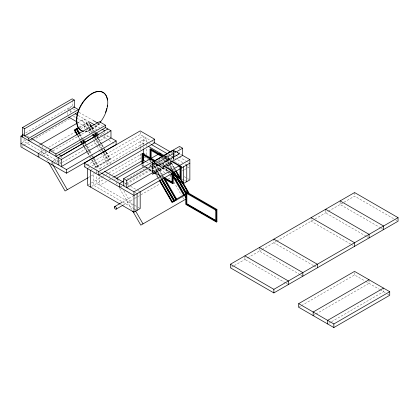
<?xml version="1.0" encoding="UTF-8"?>
<svg xmlns="http://www.w3.org/2000/svg" width="419" height="419" viewBox="0 0 419 419"><rect width="100%" height="100%" fill="white"/><g stroke="black" fill="none" stroke-linecap="round" stroke-linejoin="round"><path stroke-width="0.31" stroke-dasharray="2.1 1.57" d="M22.563 134.682L72.236 106.002L74.304 107.196M70.622 107.463L67.517 109.254L69.208 110.234M21.987 142.711L26.03 140.375M22.081 146.241L23.207 145.592M23.773 145.262L29.419 142.004M29.979 141.68L32.237 140.375M32.802 140.051L69.491 118.87M38.742 145.362L39.873 144.712M77.625 122.914L84.397 119.001L91.881 131.959M79.196 127.077L88.791 121.536L90.09 123.794M79.563 127.748L88.629 122.51L89.603 124.192M39.25 152.678L44.707 149.531M45.273 149.206L46.404 148.551M48.662 147.247L74.624 132.257M80.83 128.675L87.89 124.6L87.89 126.988M39.25 156.266L40.287 155.669M42.45 154.417L46.965 151.814M53.103 150.793L99.387 124.071L99.387 122.877M53.134 160.692L57.461 158.193M53.134 164.279L55.203 163.085L55.203 159.498M56.329 162.431L58.587 161.126M59.152 160.802L60.284 160.152M59.236 164.217L107.872 136.138L107.872 128.968M84.308 166.746L86.565 165.442M87.131 165.112L140.187 134.483L150.348 140.349M87.974 168.213L89.671 167.233M91.929 165.929L143.293 136.275L143.293 146.66M90.514 170.329L146.393 138.066L146.393 144.503M143.293 143.445L99.827 168.538L99.827 169.821M88.163 177.661L94.935 173.754M95.501 173.424L97.821 172.089M87.974 184.941L90.797 183.307M91.363 182.983L102.089 176.792M102.65 176.467L105.473 174.838M106.038 174.508L108.296 173.209M108.861 172.879L141.596 153.983M91.552 186.46L104.064 179.238M109.144 176.305L110.27 175.65M112.528 174.346L141.313 157.727M106.604 181.354L99.827 185.266L99.827 176.902M108.861 180.05L111.684 178.421M112.245 178.096L113.376 177.441M114.471 179.526L115.597 178.871M142.046 164.683L142.046 165.971L142.612 165.641L142.68 164.337M150.054 160.058L150.054 161.346L150.625 161.016M150.798 165.07L152.464 164.107L155.69 169.695M154.658 162.839L152.993 163.803L153.962 165.479M163.347 157.979L164.368 157.387M165.542 156.711L167.076 155.826M126.826 179.238L174.807 151.537M119.488 187.057L121.185 186.078M124.569 184.124L125.7 183.47M126.266 183.145L175.372 154.794M123.631 185.863L179.51 153.6M158.811 165.699L179.248 153.899L177.179 152.705M156.648 164.599L158.811 165.845L179.51 153.899L179.51 151.647M163.782 167.61L152.736 173.99L152.736 165.186M166.542 166.013L172.068 162.829M152.605 172.277L152.605 174.21L163.792 167.752M166.589 166.139L172.183 162.907M152.993 174.136L164.038 167.757M166.804 166.165L172.324 162.975M152.605 174.21L164.609 167.579M166.846 166.285L172.439 163.059M122.578 202.037L132.76 196.155M124.04 204.566L134.227 198.69M134.792 198.36L137.055 197.056M137.621 196.726L140.449 195.097M141.014 194.767L160.257 183.658M168.181 179.086L171.01 177.452M182.328 170.915L184.025 169.936M184.59 169.611L186.853 168.302M187.419 167.977L189.116 166.998A1.461 0.843 60 0 1 187.487 165.809M231.524 267.181L233.755 265.892M234.31 265.573L247.126 258.172M247.687 257.853L261.613 249.808M262.174 249.488L276.131 241.428M276.697 241.103L314.47 219.294M315.025 218.975L327.841 211.574M328.402 211.255L343.444 202.566M343.999 202.246L354.589 196.134L395.227 219.593M298.668 307.232L300.926 305.928M301.491 305.603L354.547 274.969L365.132 281.081M313.155 315.596L315.413 314.292M315.978 313.967L369.034 283.333L369.034 279.751M328.774 323.311L331.031 322.007M331.591 321.682L383.521 291.697L383.521 288.712M395.793 219.923L396.919 220.572M380.74 227.957L340.102 204.498L340.102 200.911M381.306 228.287L383.563 229.591M366.253 236.321L325.615 212.862L325.615 209.275M366.819 236.651L367.945 237.301M350.635 244.036L311.128 221.227L311.128 217.639M351.201 244.361L353.458 245.665M174.639 150.788L176.802 152.039M177.347 152.348L182.616 155.391M174.592 150.913L176.661 152.107M177.179 152.406L179.248 153.6L158.811 165.4L156.743 164.206M174.1 150.777L176.263 152.024M176.802 152.338L179.51 153.899M173.56 150.615L175.111 151.51M152.443 141.559L154.119 142.523M171.23 152.406L172.361 153.055M172.927 153.385L178.714 156.727M179.133 156.968L185.957 160.906M186.471 161.205L188.744 162.514M143.293 139.857L148.934 143.12M149.499 143.445L150.631 144.094M168.689 154.522L170.947 155.826M171.512 156.151L175.461 158.434M177.724 159.739L182.799 162.672M185.062 163.976L186.754 164.95M144.136 143.932L140.187 141.653L140.187 146.797M165.023 155.988L167.281 157.293M167.846 157.617L172.361 160.226M174.618 161.53L179.699 164.463M163.986 156.481L166.212 157.769M166.767 158.089L171.224 160.66M163.426 156.785L164.526 157.455M166.767 158.712L170.669 160.964M164.232 158.021L170.444 161.603M73.362 109.045L75.703 110.396M79.086 112.35L92.636 120.169M98.276 123.432L102.231 125.71M104.467 127.004L105.593 127.654M69.774 110.558L72.597 112.187M78.243 115.445L89.53 121.966M95.176 125.223L99.691 127.832M143.806 153.302L144.843 153.899M156.554 160.66L158.811 161.964M159.377 162.289L163.892 164.897M168.972 167.83L170.664 168.81M174.053 170.763L175.184 171.413M184.213 176.629L187.036 178.258M187.602 178.583L189.294 179.562M365.693 281.406L379.624 289.445M380.18 289.77L385.218 292.677M387.475 293.981L389.733 295.285M159.314 163.038L163.211 165.285M155.418 161.409L156.517 162.08M158.759 163.337L162.661 165.589M157.916 163.62L161.87 165.903M153.951 162.315L155.067 162.96M155.622 163.279L161.195 166.495M161.755 166.82L168.443 170.68M154.155 162.713L156.224 163.908M73.404 116.241L89.813 125.71M92.07 127.015L98.276 130.597M102.231 132.881L103.922 133.86M104.488 134.185L110.977 137.93M143.853 156.916L148.934 159.849M149.499 160.173L151.757 161.477M153.946 162.74L156.271 164.08M156.648 164.3L162.483 167.668M163.049 167.993L169.821 171.905M170.386 172.23L171.512 172.879M182.239 179.075L183.931 180.05M184.496 180.374L186.188 181.354M154.077 162.933L155.768 163.913M156.334 164.238L171.224 172.911M150.054 161.346L151.165 161.991M151.725 162.31L153.951 163.593M156.177 164.882L160.074 167.129M162.3 168.417L167.867 171.633M168.428 171.952L170.653 173.236M77.306 122.076L88.399 128.481M88.964 128.806L93.479 131.414M99.549 134.918L101.948 136.301M102.514 136.631L106.745 139.071M108.961 140.349L115.047 143.864M141.313 159.031L140.187 158.382L140.187 152.589M146.393 161.964L148.651 163.269M153.731 166.202L159.377 169.459M159.943 169.784L165.023 172.717M170.104 175.65L171.23 176.305M85.895 130.618L90.336 133.184M96.443 136.709L98.664 137.992M144.267 165.971L143.151 165.327L143.151 164.033M144.827 166.296L147.053 167.584M147.614 167.904L153.186 171.12M155.418 172.408L160.43 175.304M145.503 167.233L146.629 167.883M148.886 169.187L152.841 171.471M155.098 172.775L159.613 175.378M162.431 177.007L163.562 177.661M142.612 165.641L146.509 167.893M148.74 169.176L153.192 171.748M153.747 172.068L159.869 175.603M162.101 176.891L163.211 177.536M142.046 165.971L143.157 166.615M143.712 166.935L145.943 168.218M146.498 168.543L152.066 171.753M152.621 172.078L159.304 175.933M159.859 176.258L162.64 177.86M313.386 265.541L273.874 242.732L273.874 239.149M313.946 265.871L316.209 267.175M300.025 274.56L259.387 251.096L259.387 247.514M300.591 274.885L302.848 276.189M100.675 169.025L96.726 166.746L96.726 170.606M124.38 182.71L126.638 184.014M127.203 184.339L130.026 185.968M130.592 186.298L137.364 190.205M137.93 190.535L140.187 191.834M99.827 172.12L100.958 172.775M134.824 192.326L137.081 193.63M285.538 282.925L244.9 259.461L244.9 255.878M286.104 283.249L287.795 284.229M26.879 135.976L29.136 137.28M51.71 150.316L54.533 151.945M58.487 161.394L24.056 141.517L24.056 138.909M59.048 161.718L60.745 162.698M133.975 204.98L96.726 183.475L96.726 175.111M134.541 205.305L137.364 206.934M137.93 207.264L140.187 208.562M134.258 208.73L93.62 185.266L93.62 173.042M134.824 209.055L135.955 209.704M120.431 204.331L121.562 204.98M168.375 157.319L167.076 155.061L150.269 164.767L151.243 166.458M168.705 157.879L171.308 162.394M171.633 162.954L174.891 168.595M175.215 169.161L175.865 170.287M168.05 157.518L170.978 162.588M171.303 163.153L174.561 168.789M174.885 169.355L175.535 170.481M168.213 158.277L170.156 161.645M170.481 162.205L175.336 170.617M166.521 158.403L168.799 162.347M169.124 162.912L172.377 168.548M164.882 156.329L165.856 158.021M166.181 158.586L172.041 168.737M165.856 158.785L168.784 163.855M169.108 164.421L171.711 168.93M164.719 157.303L171.518 169.082M164.327 159.67L168.878 167.558M162.687 157.596L168.255 167.244M163.499 160.257L166.736 165.866M161.184 160.063L164.112 165.133M166.06 168.511L167.689 171.329M168.014 171.895L169.313 174.147M169.637 174.707L171.266 177.525M173.864 182.029L181.348 194.987M182.647 197.239L183.946 199.491M156.554 164.264L159.466 169.313M159.791 169.873L163.028 175.482M163.352 176.043L164.002 177.164M154.658 162.232L155.632 163.923M155.962 164.484L158.89 169.559M159.215 170.124L162.472 175.765M162.797 176.326L163.447 177.457M155.302 163.96L157.884 168.428M158.204 168.988L163.043 177.363M154.36 165.531L161.483 177.871M154.281 166.039L160.409 176.65M160.734 177.211L161.378 178.326M152.464 163.499L156.696 170.826M157.02 171.392L160.278 177.033M160.603 177.593L161.252 178.724M156.009 170.255L159.236 175.839M159.555 176.399L160.849 178.63M152.165 166.799L154.433 170.727M154.758 171.287L157.994 176.891M158.319 177.452L159.613 179.699M151.762 166.746L154.669 171.774M154.988 172.329L158.214 177.918M158.534 178.478L159.183 179.594M151.568 167.019L154.501 172.094M154.826 172.659L158.083 178.3M92.044 127.177L94.322 131.121M97.255 136.196L98.559 138.453M98.884 139.019L101.812 144.094M102.136 144.655L104.09 148.038M104.415 148.604L105.069 149.73M106.368 151.987L110.6 159.32L95.988 167.757L91.756 160.425M89.441 123.432L88.791 122.301L87.257 123.186L88.886 126.004M91.719 127.376L93.673 130.754M96.925 136.395L98.224 138.647M98.549 139.213L103.755 148.226M104.085 148.792L104.734 149.918M106.033 152.17L109.94 158.937L108.406 159.817L104.504 153.055M91.222 126.999L93.489 130.922M93.814 131.487L94.783 133.169M96.726 136.531L97.376 137.657M97.7 138.218L103.205 147.75M103.53 148.31L104.499 149.997M105.792 152.238L109.678 158.969L96.15 166.778L91.295 158.366M90.185 128.261L92.463 132.205M95.391 137.275L96.045 138.406M96.37 138.967L98.973 143.476M99.298 144.042L101.576 147.986M101.901 148.546L103.2 150.803M95.061 137.463L110.417 164.065M86.434 123.783L88.702 127.711M89.027 128.272L91.614 132.755M94.532 137.804L95.825 140.046M96.15 140.606L98.737 145.094M99.062 145.655L102.299 151.259M103.593 153.506L107.479 160.236M117.315 179.384L118.614 181.637M121.217 186.141L121.866 187.267M123.82 190.65L132.923 206.42M134.551 209.238L135.201 210.364M82.203 120.269L86.429 127.591M86.759 128.156L90.012 133.787M92.285 137.731L93.589 139.983M93.914 140.548L96.511 145.053M96.836 145.618L99.114 149.562M99.439 150.122L100.743 152.375M101.068 152.94L107.898 164.767M116.094 182.338L117.723 185.156M119.672 188.534L132.032 209.94M80.207 134.106L82.15 137.469M85.392 143.078L86.686 145.32M87.011 145.88L89.598 150.369M89.923 150.929L92.19 154.857M92.515 155.418L93.165 156.538M94.458 158.785L98.345 165.515M79.626 134.347L82.234 138.857M84.837 143.366L86.141 145.623M86.466 146.189L89.069 150.699M89.394 151.264L91.023 154.082M92.327 156.339L93.301 158.031M93.626 158.592L98.187 166.49M79.275 134.342L81.207 137.694M81.532 138.254L82.501 139.93M85.403 144.958L90.881 154.454M91.206 155.009L92.494 157.245M92.819 157.806L97.653 166.181M78.018 135.374L79.961 138.736M80.286 139.297L81.255 140.978M83.198 144.346L83.847 145.466M84.172 146.027L89.352 154.999M89.676 155.559L90.97 157.801M77.609 135.306L80.186 139.773M83.093 144.801L84.057 146.477M84.381 147.038L87.283 152.06M87.608 152.621L88.896 154.857M91.798 159.88L95.988 167.144M77.431 135.615L79.71 139.558M82.643 144.634L83.941 146.891M84.271 147.457L87.199 152.532M87.524 153.092L89.477 156.476M89.802 157.041L90.457 158.167M41.91 145.786L42.89 147.472M44.838 150.856L49.07 158.178M40.695 148.74L44.922 156.062M46.87 159.445L47.85 161.132M354.589 192.546L354.589 196.134M354.547 272.58L354.547 274.969M179.51 147.734L179.51 149.038M173.56 150.463L173.56 152.348M173.56 152.977L173.56 159.896M173.429 151.332L173.429 153.925M173.429 154.569L173.429 159.749M173.298 150.018L173.298 152.595M173.298 153.239L173.298 159.686M173.173 150.238L173.173 152.128M173.173 154.642L173.173 159.67M158.811 165.547L158.811 165.845M152.993 163.132L152.993 165.725M152.993 166.369L152.993 172.843M152.862 163.043L152.862 164.3M152.862 166.814L152.862 174.362M152.736 162.666L152.736 164.557M152.605 161.964L152.605 164.541M152.605 165.186L152.605 171.633M146.393 145.142L146.393 146.43M146.393 149.007L146.393 154.794M143.293 146.938L143.293 148.499M140.187 132.09L140.187 134.483M140.187 147.441L140.187 150.018M104.771 131.414L104.771 132.718M104.771 135.327L104.771 137.93M101.77 133.808L101.77 135.002M98.664 135.604L98.664 136.798M96.726 171.245L96.726 172.534M84.785 126.391L84.785 129.382M72.236 100.136L72.236 108.395M70.622 110.721L70.622 113.329M67.517 112.512L67.517 115.77M61.305 155.852L61.305 158.461M41.324 151.484L41.324 155.072M188.901 164.992A1.461 0.843 60 0 1 189.116 165.306M99.088 123.228A21.95 12.675 -60 0 1 84.748 131.409M99.345 123.38A21.95 12.675 -60 0 1 84.413 131.519"/><path stroke-width="0.63" d="M22.563 137.071L22.563 127.512L72.236 98.832L74.304 100.031L74.304 107.196L24.632 135.876L24.632 128.706L74.304 100.031M110.621 137.725L116.152 140.92L116.152 144.503L66.48 173.183L20.95 146.891L20.95 136.138L23.019 134.944M22.563 134.682L28.77 138.265L78.442 109.589L78.442 111.381M77.876 112.302L28.77 140.653L28.77 138.265M40.434 144.382L77.122 123.202M78.809 127.297L74.179 129.974L76.782 134.483M79.071 128.036L75.106 130.325L77.693 134.813M49.714 152.746L49.714 150.358L99.387 121.683L105.593 125.265L105.593 127.654L55.926 156.334L55.926 153.941L105.593 125.265M107.872 128.968L58.204 157.649L58.204 164.819M61.41 155.915L98.664 134.405L95.888 132.802M61.305 159.44L110.977 130.765L110.977 137.93L61.305 166.61L61.305 159.44L20.95 136.138M20.95 143.308L66.48 169.595L116.152 140.92M180.264 168.7L133.975 195.422L84.308 166.746L84.308 163.159L140.187 130.896L154.674 139.26L154.674 142.848L98.795 175.105L98.795 171.523L154.674 139.26M87.66 177.955L65.086 190.985L48.499 162.258M142.046 164.038L142.046 153.721L142.612 153.396L155.418 160.786M150.054 159.414L150.054 149.096L150.625 148.771L163.426 156.161M113.942 177.117L142.161 160.823M123.631 185.863L123.631 178.693L179.51 146.43L182.616 148.221L182.616 155.391L126.732 187.654L126.732 180.484L182.616 148.221M152.736 162.038L162.122 156.617M163.227 155.978L173.173 150.238M153.983 161.467L155.659 160.498M156.779 159.854L157.895 159.21M159.016 158.56L160.137 157.916M161.813 156.947L162.933 156.303M164.049 155.653L165.17 155.009M166.846 154.04L167.967 153.396M169.082 152.746L172.439 150.809M124.008 180.867L119.488 183.47L119.488 187.057M101.524 173.099L133.975 191.834L189.859 159.576L189.859 179.887L183.648 183.475L174.053 177.934M163.756 166.259L172.665 171.402L173.23 171.072L173.23 183.318L172.665 183.648L163.201 178.185M171.764 161.634L180.673 166.778L181.244 166.448L181.244 178.693L180.673 179.023L171.209 173.56M114.654 206.609L122.013 202.361M181.39 168.045L189.859 163.159M116.115 209.144L123.474 204.896M122.123 205.305L133.975 212.15L140.187 208.562L140.187 191.834M185.737 192.112L186.308 191.787L216.927 209.463L216.927 221.709L216.356 222.039L185.737 204.362L185.737 192.112L216.356 209.793L216.927 209.463M186.031 193.725L184.496 194.61L172.785 174.32M185.921 199.104L140.81 225.15L132.682 211.066M230.413 264.242L354.589 192.546L398.05 217.639L398.05 221.227L273.874 292.918L230.413 267.825L230.413 264.242L273.874 289.335L398.05 217.639M298.668 303.649L354.547 271.386L389.733 291.697L389.733 295.285L333.854 327.548L298.668 307.232L298.668 303.649L333.854 323.96L389.733 291.697M369.034 279.751L313.155 312.014L313.155 315.596M383.521 288.115L327.642 320.378L327.642 323.96M340.102 200.911L383.563 226.003L383.563 229.591M325.615 209.275L369.076 234.368L369.076 237.955M311.128 217.639L354.589 242.732L354.589 246.32M182.616 155.391L189.859 159.576M154.297 142.628L170.104 151.751M151.191 144.419L167.563 153.873M148.09 146.215L164.458 155.664M171.78 160.985L181.244 166.448M150.054 149.096L162.86 156.491M162.541 157.041L150.688 150.196L150.688 158.445M178.908 166.49L180.039 167.144L180.039 177.923M73.927 106.981L78.442 109.589M93.196 120.499L97.716 123.102M105.614 127.664L110.977 130.765M75.42 113.816L77.112 114.796M90.095 122.29L94.61 124.899M101.948 129.131L104.771 130.765M163.766 165.605L173.23 171.072M142.046 153.721L154.847 161.116M154.532 161.666L142.68 154.821L142.68 163.703M170.9 171.114L172.026 171.769L172.026 182.548L164.128 177.986M172.9 173.257L180.144 177.436M172.136 173.361L180.128 178.049M68.643 117.074L77.112 121.966M143.01 160.011L145.833 161.64M93.667 135.107L95.888 136.39M273.874 239.149L317.335 264.242L317.335 267.825M164.332 177.556L172.691 182.385M163.766 177.855L173.23 183.318M215.832 220.452L186.848 203.718L186.848 193.369M216.927 221.709L186.308 204.032L186.308 191.787M259.387 247.514L302.848 272.607L302.848 276.189M123.631 178.693L126.732 180.484M104.624 171.308L123.254 182.061M22.563 127.512L24.632 128.706M84.308 163.159L98.795 171.523M244.9 255.878L288.361 280.971L288.361 284.553M31.394 138.584L51.149 149.992M59.048 154.553L61.305 155.852M49.714 150.358L55.926 153.941M119.865 204.001L87.414 185.266L87.414 168.538M176.19 170.852L180.097 177.619M180.751 178.745L188.89 192.845L172.083 202.545L159.382 180.552M175.86 171.041L179.442 177.242M180.091 178.368L187.901 191.897M175.661 171.177L178.897 176.787M179.871 178.468L187.963 192.494M174.33 171.926L186.041 192.216M173.995 172.12L185.717 192.421M173.665 172.309L174.639 174M175.943 176.258L176.593 177.384M177.242 178.51L177.897 179.636M178.871 181.327L179.521 182.454M180.175 183.585L181.149 185.271M181.799 186.403L182.448 187.529M183.103 188.655L185.381 192.599M173.466 172.445L185.769 193.761L172.24 201.565L159.938 180.259M162.08 156.544L160.126 153.165L116.665 178.258L117.315 179.384M171.832 173.44L185.816 197.663M171.266 173.717L183.569 195.024M164.327 177.724L176.629 199.035M163.771 178.017L176.472 200.01M163.688 178.478L175.943 199.706L174.278 200.67L161.697 178.882M161.807 178.431L174.435 200.303M161.577 179.285L174.278 201.277M161.168 179.191L173.749 200.973L172.083 201.937L159.503 180.149M90.415 124.354L91.394 126.046M95.302 132.813L96.93 135.636M90.415 125.119L91.07 126.25M95.296 133.572L96.276 135.264M89.928 124.752L91.222 126.999M95.108 133.729L96.401 135.971M104.823 150.557L105.468 151.678M93.767 134.457L95.066 136.714M103.53 151.364L104.179 152.495M93.107 134.08L94.804 137.029M92.589 134.436L94.207 137.243M102.624 151.825L103.273 152.945M135.526 210.925L143.005 223.882M77.295 129.057L79.888 133.541M83.449 139.71L85.067 142.518M93.484 157.099L94.134 158.22M76.373 128.706L79.301 133.781M83.208 140.548L84.512 142.806M78.95 133.787L76.373 129.319L74.708 130.278L77.285 134.745M82.821 140.491L84.434 143.282M81.579 141.538L82.873 143.785M81.155 141.449L82.443 143.686M80.689 141.25L82.318 144.073M53.297 165.5L67.281 189.718M333.854 323.96L333.854 327.548M273.874 289.335L273.874 292.918M216.356 209.793L216.356 222.039M186.754 164.95L186.754 181.678M183.648 166.746L183.648 183.475M180.673 166.778L180.673 179.023M172.665 171.402L172.665 183.648M151.165 150.353L151.165 158.764M143.293 149.232L143.293 153.736M143.293 155.025L143.293 160.173M143.151 154.978L143.151 163.389M137.081 193.63L137.081 210.359M133.975 191.834L133.975 212.15M90.514 170.329L90.514 187.057M66.48 169.595L66.48 173.183M52.097 161.294L52.097 164.877M38.218 153.275L38.218 156.863M82.48 131.027A21.95 12.675 -60 0 1 84.235 100.34A21.95 12.675 -60 0 1 107.374 100.036M107.353 105.143A21.95 12.675 -60 0 1 107.17 106.41M106.777 108.332A21.95 12.675 -60 0 1 105.509 112.407M100.639 121.274A21.95 12.675 -60 0 1 99.874 122.275M83.842 131.44A21.95 12.675 -60 0 1 80.678 106.279A21.95 12.675 -60 0 1 104.258 93.228A21.95 12.675 -60 0 1 100.131 122.427M215.722 210.16L186.376 193.211L186.376 203.995L215.722 220.939L215.722 210.16M114.35 207.279A1.461 0.843 60 0 0 115.906 209.207A1.461 0.843 60 0 0 115.906 207.138A1.461 0.843 60 0 0 114.35 207.279"/></g></svg>
